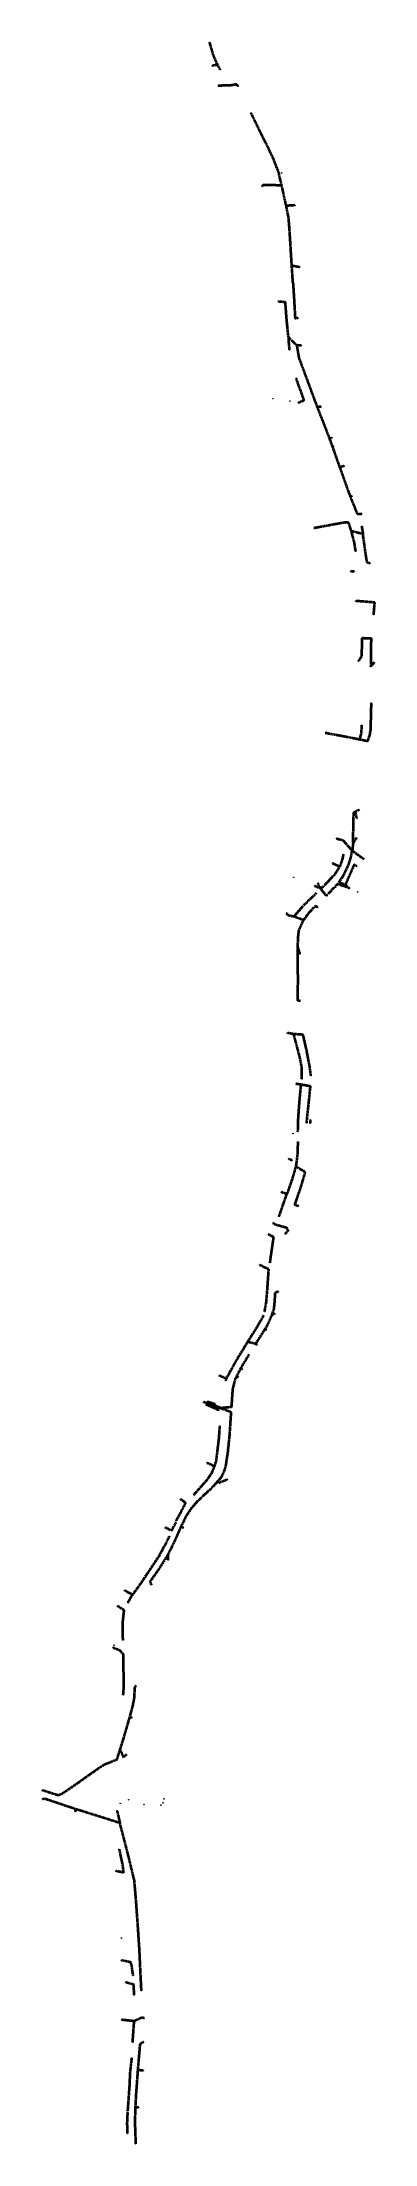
# Model space of a CAD drawing. Header units: metres. Extents: x 105154 to 106161, y 111782 to 118124.
import ezdxf

# ---------------------------------------------------------------- set-up
doc = ezdxf.new("R2010")
doc.units = ezdxf.units.M
doc.linetypes.add('DASHED', pattern=[1.524, 1.27, -0.254])
doc.layers.add('36-RH-SAN-COLECTOR-PROY', color=6, linetype='DASHED', lineweight=35)
doc.layers.add('36-RH-SAN-POZOS', color=216, linetype='CONTINUOUS', lineweight=13)

# ---------------------------------------------------------------- blocks, each defined once
blk = doc.blocks.new('POZO_SAN')
for p, q in [((-0.5, 0), (0.5, 0)), ((0, -0.5), (0, 0.5))]:
    blk.add_line(p, q)
blk.add_circle((0, 0), 0.7)

msp = doc.modelspace()

# ---------------------------------------------------------------- linework, layer by layer
at = {"layer": '36-RH-SAN-COLECTOR-PROY'}
for points in [[(105672.4698, 118083.801), (105661.1597, 118123.1168)], [(105685.0107, 118055.2362), (105672.4698, 118083.801)], [(105685.0107, 118055.2362), (105668.9646, 118052.3699)], [(105693.1503, 118040.8311), (105685.0107, 118055.2362)], [(105723.2099, 117992.7562), (105686.783, 117992.2797)], [(105742.651, 117996.185), (105723.2099, 117992.7562)], [(105747.013, 117990.718), (105742.651, 117996.185)], [(105806.9394, 117867.6064), (105786.2309, 117910.2313)], [(105828.7576, 117822.6179), (105806.9394, 117867.6064)], [(105828.7576, 117822.6179), (105851.9626, 117774.1736)], [(105851.9626, 117774.1736), (105870.1499, 117727.3634)], [(105878.9323, 117691.4166), (105870.1455, 117727.3934)], [(105823.1505, 117692.3971), (105819.0435, 117689.0964)], [(105878.9323, 117691.4166), (105823.1505, 117692.3971)], [(105892.5246, 117629.8569), (105878.9323, 117691.4166)], [(105918.7738, 117631.4806), (105892.5246, 117629.8569)], [(105899.577, 117595.5492), (105892.5246, 117629.8569)], [(105902.3176, 117561.8592), (105899.577, 117595.5492)], [(105906.22, 117500.82), (105902.3176, 117561.8592)], [(105909.3368, 117449.974), (105906.22, 117500.82)], [(105909.3368, 117449.974), (105932.815, 117445.7477)], [(105912.7104, 117398.4432), (105909.3368, 117449.974)], [(105912.7104, 117398.4432), (105916.1, 117347.49)], [(105868.1814, 117341.9293), (105889.894, 117339.912)], [(105893.9164, 117286.1855), (105889.894, 117339.912)], [(105916.1, 117347.49), (105919.18, 117290.05)], [(105899.3061, 117233.2313), (105893.9164, 117286.1855)], [(105927.81, 117290.92), (105919.18, 117290.05)], [(105925.26, 117208.23), (105899.3061, 117233.2313)], [(105902.75, 117195.42), (105899.5262, 117230.7712)], [(105937.7048, 117208.8838), (105925.26, 117208.23)], [(105931.6303, 117170.7655), (105925.26, 117208.23)], [(105958.581, 117098.6341), (105931.6303, 117170.7655)], [(105946.5326, 117043.4878), (105922.5138, 117109.3979)], [(105986.6864, 117022.8907), (105958.581, 117098.6341)], [(105928.701, 117036.2579), (105946.5326, 117043.4878)], [(106007.617, 116969.8502), (105986.6864, 117022.8907)], [(105997.0651, 117023.1379), (105986.6892, 117022.8949)], [(106023.5404, 116928.2002), (106007.5, 116970.42)], [(106023.5404, 116928.2002), (106031.0519, 116930.2591)], [(106032.07, 116905.17), (106023.5404, 116928.2002)], [(106054.87, 116840.91), (106032.07, 116905.17)], [(106035.197, 116903.483), (106032.07, 116905.17)], [(106067.3915, 116845.1222), (106054.869, 116840.907)], [(106073.0451, 116790.416), (106054.87, 116840.91)], [(106086.79, 116752.233), (106073.0451, 116790.416)], [(106090.4363, 116753.3812), (106086.79, 116752.23)], [(106107.8677, 116699.9529), (106086.79, 116752.23)], [(106107.8677, 116699.9529), (106120.7059, 116700.8944)], [(106065.0051, 116673.6197), (105976.221, 116657.31)], [(106080.7939, 116674.9701), (106064.6083, 116673.5701)], [(106089.5376, 116648.0967), (106080.7939, 116674.9701)], [(106098.468, 116614.0637), (106089.5376, 116648.0967)], [(106124.3289, 116639.5738), (106089.5376, 116648.0967)], [(106120.382, 116662.9203), (106124.3289, 116639.5738)], [(106132.7954, 116580.0573), (106124.3289, 116639.5738)], [(106102.63, 116587.76), (106098.468, 116614.0637)], [(106137.16, 116552.81), (106132.7954, 116580.0573)], [(106097.7529, 116526.1466), (106086.8135, 116527.0584)], [(106145.6356, 116551.6703), (106137.164, 116552.814)], [(106160.19, 116432.9), (106102.5311, 116437.7489)], [(106157.0161, 116396.7476), (106160.19, 116432.9)], [(106121.2979, 116271.8053), (106121.763, 116326.2031)], [(106121.763, 116326.2031), (106149.7834, 116325.0708)], [(106149.5691, 116300.1645), (106149.7834, 116325.0708)], [(106111.6798, 116256.5796), (106121.2979, 116271.8053)], [(106158.5505, 116251.8707), (106147.4908, 116239.5669)], [(106149.1994, 116249.5608), (106147.4908, 116239.5669)], [(106149.1994, 116249.5608), (106149.5691, 116300.1645)], [(106149.0361, 116129.8303), (106146.93, 116050.11)], [(106120.2525, 116062.6105), (106118.8084, 116039.7606)], [(106083.1122, 116025.6645), (106009.647, 116039.356)], [(106113.9896, 116019.3649), (106083.1122, 116025.6645)], [(106118.8084, 116039.7606), (106113.9896, 116019.3649)], [(106138.14, 116014.39), (106113.9896, 116019.3649)], [(106143.7917, 116031.3653), (106138.14, 116014.39)], [(106146.925, 116050.113), (106143.7917, 116031.3653)], [(106095.5054, 115752.9892), (106096.535, 115799.468)], [(106101.52, 115801.63), (106096.54, 115799.47)], [(106112.7003, 115807.5132), (106101.52, 115801.63)], [(106106.3019, 115782.2262), (106101.52, 115801.63)], [(106094.4805, 115706.7176), (106095.5054, 115752.9892)], [(106044.3957, 115721.0619), (106063.4678, 115716.1699)], [(106064.83, 115672.91), (106061.78, 115657.99)], [(106063.4678, 115716.1699), (106091.7744, 115684.1571)], [(106088.9433, 115667.3519), (106091.7744, 115684.1571)], [(106094.4805, 115706.7176), (106091.7744, 115684.1571)], [(106128.18, 115657.67), (106091.7744, 115684.1571)], [(106104.1322, 115722.9784), (106094.4805, 115706.7176)], [(106038.8793, 115612.6553), (106017.3946, 115589.4712)], [(106054.1354, 115635.753), (106032.5491, 115646.163)], [(106041.0443, 115614.93), (106054.1354, 115635.753)], [(106052.3891, 115589.7211), (106065.9885, 115610.1773)], [(106061.78, 115657.99), (106054.1354, 115635.753)], [(106065.9885, 115610.1773), (106081.4038, 115643.0485)], [(106097.4531, 115641.9641), (106070.9425, 115581.7739)], [(106081.4038, 115643.0485), (106088.9433, 115667.3519)], [(106105.5021, 115637.4971), (106097.4531, 115641.9641)], [(105983.034, 115555.7393), (105945.1478, 115519.4249)], [(105991.3432, 115572.5844), (105978.796, 115577.7718)], [(105997.0293, 115569.1218), (105988.2691, 115585.8765)], [(106017.3946, 115589.4712), (105997.0293, 115569.1218)], [(106013.46, 115548.25), (105997.0293, 115569.1218)], [(106048.3419, 115584.3288), (106013.46, 115548.25)], [(106048.3419, 115584.3288), (106062.4, 115579.38)], [(106052.3891, 115589.7211), (106070.9425, 115581.7739)], [(106062.4, 115579.38), (106084.0424, 115571.6749)], [(106070.9165, 115581.7642), (106075.338, 115578.746)], [(105899.4225, 115488.5795), (105892.741, 115495.198)], [(105915.5936, 115485.08), (105899.4208, 115488.5809)], [(105942.4096, 115516.705), (105915.5936, 115485.08)], [(105944.8492, 115475.0767), (105915.5936, 115485.08)], [(105959.89, 115495.89), (105944.8492, 115475.0767)], [(105981.5816, 115518.2573), (105959.8861, 115495.8913)], [(105981.58, 115518.26), (105986.24, 115513.11)], [(105927.8059, 115394.348), (105928.2788, 115421.6311)], [(105928.2788, 115421.6311), (105931.2389, 115444.8006)], [(105931.2389, 115444.8006), (105944.8492, 115475.0767)], [(105927.18, 115310.59), (105927.8059, 115394.348)], [(105933.9485, 115373.0449), (105927.8059, 115394.348)], [(105927.18, 115310.59), (105926.77, 115232.09)], [(105934.1308, 115231.3642), (105926.77, 115232.09)], [(105915.2285, 115130.9086), (105895.6469, 115134.5387)], [(105943.5207, 115128.9392), (105915.2285, 115130.9086)], [(105934.1276, 115059.38), (105915.2285, 115130.9086)], [(105954.2215, 115081.6637), (105943.5207, 115128.9392)], [(105939.7411, 115029.4518), (105934.1276, 115059.38)], [(105963.42, 115033.86), (105954.2215, 115081.6637)], [(105937.5928, 114978.315), (105921.5318, 114980.716)], [(105933.1, 114932.5), (105937.5928, 114978.315)], [(105965.8631, 114973.2535), (105937.5928, 114978.315)], [(105939.51, 114995.53), (105939.7411, 115029.4518)], [(105960.8238, 114924.6413), (105965.8542, 114973.2659)], [(105967.175, 115005.6679), (105963.42, 115033.86)], [(105929.0796, 114877.9953), (105933.1, 114932.5)], [(105955.6719, 114876.8624), (105960.8238, 114924.6413)], [(105927.91, 114837.1536), (105929.0796, 114877.9953)], [(105954.502, 114862.7823), (105955.6719, 114876.8624)], [(105965.4059, 114872.2898), (105964.2217, 114861.7442)], [(105927.4074, 114805.6809), (105926.2872, 114771.1332)], [(105900.1988, 114754.7726), (105909.8748, 114750.2713)], [(105921.239, 114731.1996), (105909.9728, 114692.8224)], [(105923.5604, 114746.7466), (105921.239, 114731.1996)], [(105949.3507, 114715.125), (105921.239, 114731.1996)], [(105926.2872, 114771.1332), (105923.5656, 114746.7546)], [(105909.9728, 114692.8224), (105894.1315, 114647.9218)], [(105936.1581, 114669.8462), (105928.9109, 114648.8732)], [(105949.3507, 114715.125), (105936.1581, 114669.8462)], [(105871.0017, 114581.1069), (105894.1398, 114647.9483)], [(105894.1681, 114647.9396), (105877.5832, 114654.1758)], [(105928.9109, 114648.8732), (105917.6875, 114616.3969)], [(105917.6877, 114616.3968), (105928.601, 114612.9582)], [(105861.8882, 114555.15), (105851.4936, 114560.9865)], [(105894.7185, 114546.0147), (105861.8882, 114555.15)], [(105898.6744, 114538.1909), (105889.0703, 114528.012)], [(105898.6744, 114538.1909), (105894.7185, 114546.0147)], [(105854.6985, 114518.8454), (105838.1742, 114526.6244)], [(105843.6, 114441.3434), (105854.6985, 114518.8454)], [(105839.7584, 114421.3018), (105812.3153, 114434.195)], [(105834.96, 114352.53), (105839.7584, 114421.3018)], [(105832.3, 114321.67), (105834.96, 114352.53)], [(105858.6774, 114350.9935), (105856.6563, 114322.4194)], [(105868.1398, 114353.5623), (105858.6774, 114350.9935)], [(105823.6897, 114281.6028), (105802.4548, 114244.8903)], [(105827.22, 114294.31), (105832.3, 114321.67)], [(105848.1965, 114282.7112), (105835.0842, 114252.2886)], [(105854.654, 114301.255), (105848.1965, 114282.7112)], [(105857.8087, 114287.8888), (105848.1965, 114282.7112)], [(105856.6563, 114322.4194), (105854.65, 114301.26)], [(105802.4548, 114244.8903), (105775.3761, 114201.992)], [(105826.7206, 114239.0477), (105799.8283, 114196.4505)], [(105835.079, 114252.287), (105826.7206, 114239.0477)], [(105832.5332, 114239.009), (105826.7206, 114239.0477)], [(105775.3761, 114201.992), (105741.5577, 114146.8396)], [(105779.2389, 114163.7227), (105753.67, 114121.09)], [(105799.8283, 114196.4505), (105775.3761, 114201.992)], [(105803.2895, 114193.7697), (105799.8283, 114196.4505)], [(105689.9057, 114101.5528), (105711.2184, 114092.0761)], [(105711.2221, 114092.0741), (105709.3928, 114085.5297)], [(105741.5577, 114146.8396), (105712.3493, 114094.1761)], [(105731.2818, 114060.3264), (105739.532, 114092.8123)], [(105753.67, 114121.09), (105739.532, 114092.8123)], [(105747.2294, 114098.5244), (105739.5334, 114092.8111)], [(105759.4077, 114120.0941), (105753.67, 114121.09)], [(105655.3525, 114022.7837), (105676.9782, 114015.209)], [(105727.4599, 114006.5371), (105731.2818, 114060.3264)], [(105653.0165, 114016.6893), (105641.9894, 114021.4252)], [(105688.907, 113995.8054), (105650.7418, 114012.6711)], [(105693.6832, 114003.3772), (105653.1672, 114017.9651)], [(105683.6875, 114005.5585), (105653.7978, 114016.3546)], [(105726.2618, 113990.1802), (105684.1834, 114005.4052)], [(105693.6832, 114003.3772), (105727.4599, 114006.5371)], [(105721.75, 113921.41), (105726.2618, 113990.1802)], [(105680.9228, 113841.6324), (105689.3405, 113909.7153)], [(105689.3376, 113909.6837), (105691.9377, 113948.4747)], [(105716.4667, 113870.4904), (105721.75, 113921.41)], [(105652.6353, 113837.9013), (105675.849, 113827.7964)], [(105675.8474, 113827.7926), (105680.9228, 113841.6324)], [(105710.37, 113829.38), (105716.4667, 113870.4904)], [(105613.3133, 113741.1), (105653.2958, 113785.9306)], [(105653.2958, 113785.9306), (105667.6129, 113806.9352)], [(105667.6129, 113806.9352), (105675.8474, 113827.7926)], [(105672.7398, 113767.1755), (105684.9032, 113781.2084)], [(105684.9032, 113781.2084), (105697.1418, 113795.4714)], [(105689.8164, 113778.0145), (105685.6885, 113780.5672)], [(105689.8164, 113778.0145), (105713.987, 113787.302)], [(105697.1418, 113795.4714), (105705.9173, 113813.3054)], [(105705.9173, 113813.3054), (105710.37, 113829.38)], [(105560.6606, 113663.1738), (105588.8137, 113716.3643)], [(105588.8137, 113716.3643), (105573.0604, 113727.6312)], [(105607.2408, 113702.0388), (105624.6044, 113721.9072)], [(105624.6044, 113721.9072), (105672.7398, 113767.1755)], [(105545.7179, 113633.21), (105526.8158, 113641.8876)], [(105558.5294, 113657.481), (105545.5655, 113632.8785)], [(105556.4097, 113602.7171), (105575.65, 113646.8)], [(105575.646, 113646.801), (105580.886, 113641.102)], [(105575.65, 113646.8), (105592.6543, 113680.2102)], [(105592.6543, 113680.2102), (105607.2408, 113702.0388)], [(105509.7912, 113559.3894), (105524.6682, 113586.7637)], [(105538.6852, 113615.5815), (105524.6682, 113586.7637)], [(105535.2245, 113560.293), (105556.4097, 113602.7171)], [(105509.7912, 113559.3894), (105477.28, 113510.5)], [(105481.0984, 113479.0947), (105508.2695, 113517.3153)], [(105508.2695, 113517.3153), (105535.2245, 113560.293)], [(105535.603, 113544.692), (105535.2245, 113560.293)], [(105427.6471, 113439.3916), (105404.1855, 113451.9698)], [(105447.27, 113466.14), (105427.6471, 113439.3916)], [(105477.28, 113510.5), (105447.27, 113466.14)], [(105477.28, 113510.5), (105447.27, 113466.14)], [(105481.0984, 113479.0947), (105484.3873, 113469.7659)], [(105402.62, 113392.4), (105382.5942, 113405.5199)], [(105398.2181, 113352.9403), (105402.618, 113392.4003)], [(105414.1662, 113415.7516), (105427.6471, 113439.3916)], [(105399.1713, 113302.8173), (105398.2181, 113352.9403)], [(105369.011, 113280.4952), (105388.5278, 113272.5991)], [(105388.5278, 113272.5991), (105400.4407, 113258.7813)], [(105400.99, 113212.37), (105400.4407, 113258.7813)], [(105401.7265, 113162.0905), (105400.99, 113212.37)], [(105399.9213, 113137.2222), (105401.7265, 113162.0905)], [(105434.1, 113159.2), (105432.2357, 113125.8703)], [(105437.6396, 113164.7995), (105434.1025, 113159.1992)], [(105427.7572, 113103.9318), (105417.6421, 113066.3354)], [(105432.2357, 113125.8703), (105427.7572, 113103.9318)], [(105417.6421, 113066.3354), (105399.2465, 113003.2088)], [(105425.758, 113069.708), (105417.6421, 113066.3354)], [(105388.4454, 112969.232), (105379.5286, 112941.2799)], [(105399.2465, 113003.2088), (105388.4454, 112969.232)], [(105388.4454, 112969.232), (105391.7735, 112968.2574)], [(105391.7735, 112968.2574), (105400.259, 112949.6005)], [(105409.4502, 112957.1481), (105400.259, 112949.6005)], [(105299.6522, 112897.637), (105261.8515, 112870.863)], [(105325.3363, 112915.6234), (105299.6522, 112897.637)], [(105342.4865, 112926.5772), (105325.3363, 112915.6234)], [(105379.5286, 112941.2799), (105342.4865, 112926.5772)], [(105160.8385, 112824.4546), (105154.439, 112820.918)], [(105203.5462, 112834.0028), (105154.9963, 112849.4318)], [(105210.3752, 112807.83), (105160.8385, 112824.4546)], [(105216.7942, 112839.8859), (105203.5462, 112834.0028)], [(105261.8515, 112870.863), (105216.7942, 112839.8859)], [(105255.2034, 112792.7856), (105210.3752, 112807.83)], [(105331.5667, 112768.9395), (105255.2034, 112792.7856)], [(105255.818, 112785.167), (105255.2034, 112792.7856)], [(105390.2383, 112750.5299), (105331.5667, 112768.9395)], [(105380.9164, 112787.7739), (105389.8464, 112750.4267)], [(105401.8114, 112704.7075), (105389.8464, 112750.4267)], [(105417.0383, 112645.8082), (105401.8114, 112704.7075)], [(105387.1317, 112671.5264), (105397.63, 112623.5)], [(105433.4516, 112577.9311), (105416.573, 112647.5737)], [(105400.19, 112601.45), (105377.2773, 112605.657)], [(105397.63, 112623.5), (105400.19, 112601.45)], [(105438.1, 112524.28), (105433.4516, 112577.9311)], [(105444.1766, 112440.0635), (105438.1, 112524.28)], [(105448.92, 112368.45), (105444.1766, 112440.0635)], [(105422.0108, 112330.9599), (105394.4225, 112336.0644)], [(105425.4782, 112321.0752), (105422.0126, 112330.9557)], [(105429.7478, 112290.9275), (105425.4782, 112321.0752)], [(105452.1992, 112298.344), (105448.92, 112368.45)], [(105452.1992, 112298.344), (105448.92, 112368.45)], [(105431.7973, 112262.934), (105407.4339, 112269.9486)], [(105432.7357, 112232.0865), (105431.7973, 112262.934)], [(105454.86, 112245.16), (105452.1992, 112298.344)], [(105432.95, 112152.81), (105395.3412, 112156.7572)], [(105428.37, 112089.31), (105432.95, 112152.81)], [(105455.6663, 112163.41), (105432.948, 112152.81)], [(105462.7379, 112161.9073), (105455.6663, 112163.41)], [(105450.1, 112083.38), (105443.4677, 112005.1378)], [(105460.9233, 112089.8619), (105450.1, 112083.38)], [(105419.943, 111997.6755), (105418.274, 111956.448)], [(105425.0288, 112041.8424), (105419.943, 111997.6755)], [(105443.4677, 112005.1378), (105438.34, 111934.27)], [(105460.2048, 112003.8309), (105443.4815, 112005.1365)], [(105418.274, 111956.448), (105412.699, 111881.5046)], [(105438.34, 111934.27), (105435.972, 111891.5274)], [(105412.4202, 111877.6647), (105410.9829, 111844.6244)], [(105435.9663, 111891.5615), (105434.74, 111848.4)], [(105445.9121, 111893.1804), (105435.972, 111891.5274)], [(105410.9829, 111844.6244), (105412.1152, 111814.4076)], [(105434.74, 111848.4), (105437.16, 111783.15)]]:
    msp.add_lwpolyline(points, dxfattribs=at)

# ---------------------------------------------------------------- block references
at = {"layer": '36-RH-SAN-POZOS'}
for p, rotation in [((105661.1597, 118123.1168), 295), ((105661.1597, 118123.1168), 196.2), ((105672.4698, 118083.801), 295), ((105668.9646, 118052.3699), 295), ((105685.0107, 118055.2362), 295), ((105693.1503, 118040.8311), 30.9), ((105693.1503, 118040.8311), 295), ((105686.783, 117992.2797), 295), ((105723.2099, 117992.7562), 295), ((105742.651, 117996.185), 295), ((105747.013, 117990.718), 36.8), ((105747.013, 117990.718), 295), ((105786.2309, 117910.2313), 295), ((105786.2309, 117910.2313), 204.8), ((105806.9394, 117867.6064), 295), ((105828.7576, 117822.6179), 279), ((105851.9626, 117774.1736), 279), ((105870.1499, 117727.3634), 279), ((105878.4993, 117729.4065), 279), ((105819.0435, 117689.0964), 279), ((105823.1505, 117692.3971), 279), ((105878.9323, 117691.4166), 279), ((105892.5246, 117629.8569), 279), ((105899.577, 117595.5492), 279), ((105918.7972, 117631.5181), 279), ((105902.3176, 117561.8592), 279), ((105906.22, 117500.82), 279), ((105909.3368, 117449.974), 279), ((105932.815, 117445.7477), 279), ((105912.7104, 117398.4432), 279), ((105868.1814, 117341.9293), 279), ((105889.894, 117339.912), 279), ((105916.096, 117347.487), 279), ((105893.9164, 117286.1855), 279), ((105919.181, 117290.053), 279), ((105927.81, 117290.92), 279), ((105899.3061, 117233.2313), 279), ((105902.746, 117195.416), 279), ((105902.746, 117195.416), 4.7), ((105902.746, 117195.416), 4.7), ((105902.746, 117195.416), 4.7), ((105902.746, 117195.416), 4.7), ((105925.26, 117208.23), 279), ((105937.7048, 117208.8838), 279), ((105937.7048, 117208.8838), 95.2), ((105931.6303, 117170.7655), 279), ((105922.4978, 117109.3292), 202.1), ((105922.5138, 117109.3979), 279), ((105958.581, 117098.6341), 279), ((105852.59, 117048.34), 279), ((105904.0504, 117040.8698), 279), ((105928.701, 117036.2579), 279), ((105946.5326, 117043.4878), 279), ((105986.6893, 117022.8919), 290), ((105997.0651, 117023.1379), 290), ((105997.068, 117023.2168), 94.5), ((106007.617, 116969.8502), 290), ((106023.54, 116928.2), 290), ((106031.0519, 116930.2591), 290), ((106032.07, 116905.17), 290), ((106035.197, 116903.483), 290), ((106054.869, 116840.907), 290), ((106067.3915, 116845.1222), 290), ((106073.0451, 116790.416), 290), ((106086.79, 116752.233), 290), ((106091.2789, 116753.7748), 290), ((106107.8677, 116699.9529), 290), ((106120.7059, 116700.8944), 290), ((106064.6083, 116673.5701), 270), ((106080.7939, 116674.9701), 270), ((106089.5376, 116648.0967), 270), ((106120.382, 116662.9203), 191.4), ((106120.382, 116662.9203), 270), ((106124.3289, 116639.5738), 270), ((106098.468, 116614.0637), 270), ((106102.632, 116587.761), 6), ((106102.632, 116587.761), 270), ((106132.7954, 116580.0573), 270), ((106086.8135, 116527.0584), 270), ((106097.7529, 116526.1466), 82.7), ((106097.7529, 116526.1466), 270), ((106137.164, 116552.814), 270), ((106145.6356, 116551.6703), 82.7), ((106145.6356, 116551.6703), 270), ((106102.5311, 116437.7489), 270), ((106160.19, 116432.9), 270), ((106157.0161, 116396.7476), 354.4), ((106157.0161, 116396.7476), 270), ((106121.763, 116326.2031), 270), ((106149.7834, 116325.0708), 270), ((106111.6798, 116256.5796), 270), ((106121.2979, 116271.8053), 270), ((106149.1994, 116249.5608), 266), ((106149.5691, 116300.1645), 270), ((106158.5505, 116251.8707), 266), ((106147.4908, 116239.5669), 266), ((106149.0361, 116129.8303), 266), ((106149.0361, 116129.8303), 178.9), ((106149.0361, 116129.8303), 178.9), ((106149.0361, 116129.8303), 178.9), ((106149.0361, 116129.8303), 178.9), ((106120.2525, 116062.6105), 175.8), ((106120.2525, 116062.6105), 266), ((106083.1122, 116025.6645), 266), ((106113.9896, 116019.3649), 266), ((106118.8084, 116039.7606), 266), ((106138.143, 116014.394), 266), ((106143.7917, 116031.3653), 266), ((106146.925, 116050.113), 266), ((106096.535, 115799.468), 245), ((106101.523, 115801.635), 245), ((106112.7028, 115807.518), 245), ((106095.5054, 115752.9892), 245), ((106106.3019, 115782.2262), 245), ((106044.4026, 115721.052), 245), ((106063.4678, 115716.1699), 245), ((106064.83, 115672.91), 245), ((106064.9481, 115672.8621), 168), ((106091.7744, 115684.1571), 245), ((106094.4805, 115706.7176), 245), ((106104.1322, 115722.9784), 245), ((106032.5491, 115646.163), 245), ((106038.8793, 115612.6553), 132), ((106038.8793, 115612.6553), 245), ((106041.0443, 115614.93), 326.1), ((106041.0443, 115614.93), 245), ((106054.1354, 115635.753), 245), ((106061.78, 115657.99), 245), ((106065.9885, 115610.1773), 245), ((106081.4038, 115643.0485), 245), ((106088.9433, 115667.3519), 245), ((106097.4531, 115641.9641), 245), ((106105.5021, 115637.4971), 245), ((105915.291, 115604.058), 66.3), ((105978.7996, 115577.7749), 245), ((105983.034, 115555.7393), 132.5), ((105983.034, 115555.7393), 132.5), ((105983.034, 115555.7393), 132.5), ((105983.034, 115555.7393), 132.5), ((105983.034, 115555.7393), 245), ((105988.2691, 115585.8765), 245), ((105991.3432, 115572.5844), 245), ((105991.3432, 115572.5844), 69.7), ((105997.0293, 115569.1218), 245), ((106013.464, 115548.253), 245), ((106017.3946, 115589.4712), 245), ((106048.3419, 115584.3288), 245), ((106052.3891, 115589.7211), 245), ((106062.4, 115579.38), 245), ((106070.9425, 115581.7739), 245), ((106075.338, 115578.746), 245), ((106084.0424, 115571.6749), 245), ((106108.12, 115560.07), 245), ((105899.4208, 115488.5809), 245), ((105915.5936, 115485.08), 245), ((105942.4096, 115516.705), 245), ((105959.8861, 115495.8913), 240.9), ((105981.58, 115518.26), 245), ((105986.24, 115513.11), 40), ((105986.24, 115513.11), 245), ((105931.2389, 115444.8006), 275), ((105944.8492, 115475.0767), 245), ((105927.8059, 115394.348), 275), ((105933.9485, 115373.0449), 275), ((105927.18, 115310.59), 275), ((105926.77, 115232.09), 275), ((105934.1308, 115231.3642), 275), ((105895.6469, 115134.5387), 275), ((105915.2285, 115130.9086), 275), ((105943.5207, 115128.9392), 275), ((105934.1276, 115059.376), 275), ((105954.2215, 115081.6637), 275), ((105937.5928, 114978.315), 267), ((105939.505, 114995.534), 267), ((105939.505, 114995.534), 358.9), ((105939.7411, 115029.4518), 267), ((105963.416, 115033.863), 267), ((105965.8631, 114973.2535), 267), ((105967.175, 115005.6679), 6.7), ((105967.175, 115005.6679), 267), ((105933.1, 114932.5), 267), ((105960.8238, 114924.6413), 267), ((105929.08, 114878.0002), 267), ((105954.4964, 114862.7849), 356.3), ((105954.502, 114862.7823), 267), ((105955.6719, 114876.8624), 267), ((105964.2217, 114861.7442), 267), ((105965.4059, 114872.2898), 267), ((105912.9884, 114831.1262), 75.9), ((105912.9884, 114831.1262), 264), ((105927.4074, 114805.6809), 264), ((105927.4074, 114805.6809), 177.6), ((105927.91, 114837.1536), 264), ((105927.91, 114837.1536), 358.5), ((105900.1988, 114754.7726), 264), ((105909.8748, 114750.2713), 64.3), ((105909.8748, 114750.2713), 264), ((105923.5604, 114746.7466), 264), ((105925.2, 114746.287), 74), ((105926.2872, 114771.1332), 264), ((105909.9728, 114692.8224), 264), ((105936.1581, 114669.8462), 264), ((105949.3507, 114715.125), 264), ((105877.5831, 114654.1758), 264), ((105881.3322, 114618.943), 250.7), ((105894.1398, 114647.9483), 264), ((105917.67, 114616.4037), 264), ((105928.601, 114612.9582), 264), ((105928.9109, 114648.8732), 264), ((105861.8882, 114555.15), 264), ((105871.0017, 114581.1069), 341.1), ((105871.0017, 114581.1069), 264), ((105894.7185, 114546.0147), 264), ((105898.6744, 114538.1909), 264), ((105838.1742, 114526.6244), 264), ((105854.6985, 114518.8454), 264), ((105889.083, 114527.99), 320.4), ((105889.092, 114527.9989), 264), ((105812.3115, 114434.1968), 264), ((105839.7584, 114421.3018), 264), ((105843.6, 114441.3434), 352.7), ((105843.6, 114441.3434), 264), ((105834.9483, 114352.5224), 250), ((105868.1398, 114353.5623), 250), ((105823.6897, 114281.6028), 150.6), ((105823.6897, 114281.6028), 250), ((105827.222, 114294.309), 250), ((105827.222, 114294.309), 349.5), ((105832.3, 114321.67), 250), ((105848.1965, 114282.7112), 250), ((105854.654, 114301.255), 250), ((105856.6563, 114322.4194), 250), ((105857.8087, 114287.8888), 250), ((105802.4548, 114244.8903), 250), ((105826.7206, 114239.0477), 250), ((105832.5577, 114238.9937), 250), ((105835.079, 114252.287), 250), ((105775.3761, 114201.992), 250), ((105779.2389, 114163.7227), 151.5), ((105779.2389, 114163.7227), 250), ((105799.8283, 114196.4505), 250), ((105803.6782, 114193.3823), 250), ((105689.9057, 114101.5528), 250), ((105709.3928, 114085.5297), 250), ((105709.3928, 114085.5297), 342.2), ((105711.2184, 114092.0761), 250), ((105739.532, 114092.8123), 250), ((105741.5577, 114146.8396), 250), ((105753.67, 114121.09), 250), ((105759.4154, 114120.1005), 250), ((105655.3679, 114022.7825), 257), ((105731.2818, 114060.3264), 250), ((105650.7418, 114012.6711), 257), ((105653.1645, 114017.966), 257), ((105653.7978, 114016.3546), 257), ((105676.9782, 114015.209), 72.7), ((105676.9782, 114015.209), 257), ((105683.6875, 114005.5585), 257), ((105688.9356, 113995.9187), 68.6), ((105688.915, 113995.7974), 257), ((105693.6832, 114003.3772), 257), ((105726.2618, 113990.1802), 257), ((105727.4599, 114006.5371), 257), ((105689.3376, 113909.6837), 257), ((105691.9377, 113948.4747), 257), ((105691.8623, 113948.5131), 179.9), ((105721.747, 113921.412), 257), ((105652.7167, 113837.8658), 257), ((105680.9228, 113841.6324), 257), ((105716.4667, 113870.4904), 257), ((105653.2958, 113785.9306), 243), ((105667.6129, 113806.9352), 243), ((105675.849, 113827.7964), 257), ((105684.9032, 113781.2084), 243), ((105689.8164, 113778.0145), 243), ((105697.1418, 113795.4714), 243), ((105710.365, 113829.375), 257), ((105713.9876, 113787.3042), 243), ((105573.0604, 113727.6312), 243), ((105588.8151, 113716.3628), 243), ((105613.3133, 113741.1), 321.4), ((105613.3133, 113741.1), 243), ((105624.6044, 113721.9072), 243), ((105672.7398, 113767.1755), 243), ((105526.8158, 113641.8876), 243), ((105558.5294, 113657.481), 152.4), ((105558.5294, 113657.481), 243), ((105560.6606, 113663.1738), 243), ((105560.6606, 113663.1738), 334.5), ((105575.646, 113646.801), 243), ((105580.8087, 113641.1601), 243), ((105592.6543, 113680.2102), 243), ((105607.2408, 113702.0388), 243), ((105524.6682, 113586.7637), 243), ((105538.6852, 113615.5815), 243), ((105538.6817, 113615.5873), 154.8), ((105545.7179, 113633.21), 243), ((105556.4097, 113602.7171), 243), ((105508.2695, 113517.3153), 243), ((105509.7912, 113559.3894), 243), ((105535.2245, 113560.293), 243), ((105535.5998, 113544.698), 243), ((105404.1855, 113451.9698), 279), ((105447.274, 113466.142), 243), ((105477.281, 113510.497), 243), ((105481.0984, 113479.0947), 243), ((105484.3873, 113469.7659), 243), ((105382.5942, 113405.5199), 279), ((105402.62, 113392.4), 279), ((105414.1662, 113415.7516), 328.6), ((105414.1662, 113415.7516), 279), ((105427.6471, 113439.3916), 279), ((105398.2181, 113352.9403), 279), ((105369.011, 113280.4952), 279), ((105371.916, 113287.1548), 64.9), ((105371.916, 113287.1548), 279), ((105388.5278, 113272.5991), 279), ((105399.1713, 113302.8525), 279), ((105399.1713, 113302.8525), 0.6), ((105400.4407, 113258.7813), 279), ((105400.99, 113212.37), 279), ((105399.9213, 113137.2222), 279), ((105399.9213, 113137.2222), 356), ((105401.7265, 113162.0905), 279), ((105434.099, 113159.203), 279), ((105437.6377, 113164.7976), 279), ((105427.7572, 113103.9318), 279), ((105432.2357, 113125.8703), 279), ((105417.6421, 113066.3354), 279), ((105425.758, 113069.708), 279), ((105388.4454, 112969.232), 340), ((105391.7735, 112968.2574), 340), ((105399.2465, 113003.2088), 340), ((105400.259, 112949.6005), 340), ((105409.4502, 112957.1481), 340), ((105409.5373, 112957.1385), 127.6), ((105299.6522, 112897.637), 340), ((105325.3363, 112915.6234), 340), ((105342.4865, 112926.5772), 340), ((105379.5286, 112941.2799), 340), ((105154.9963, 112849.4318), 340), ((105160.8385, 112824.4546), 340), ((105203.5462, 112834.0028), 340), ((105216.7942, 112839.8859), 340), ((105261.8515, 112870.863), 340), ((105416.15, 112821.03), 340), ((105522.976, 112823.676), 340), ((105522.9825, 112823.674), 164.7), ((105210.3752, 112807.83), 340), ((105255.2034, 112792.7856), 340), ((105255.818, 112785.1578), 340), ((105331.5667, 112768.9395), 340), ((105380.9164, 112787.7739), 340), ((105390.54, 112810.3), 340), ((105462.6, 112806.86), 340), ((105513.43, 112804.77), 340), ((105519.72, 112811.7), 340), ((105389.8464, 112750.4267), 340), ((105401.8114, 112704.7075), 340), ((105387.1317, 112671.5264), 290), ((105387.126, 112671.5202), 194.1), ((105417.0383, 112645.8082), 290), ((105377.2773, 112605.657), 290), ((105397.626, 112623.497), 285), ((105400.19, 112601.45), 290), ((105433.4516, 112577.9311), 290), ((105438.1, 112524.28), 290), ((105444.1766, 112440.0635), 290), ((105394.2312, 112403.4042), 79.4), ((105394.2312, 112403.4042), 270), ((105394.4243, 112336.0602), 285), ((105422.0126, 112330.9557), 285), ((105425.4782, 112321.0752), 285), ((105448.924, 112368.453), 290), ((105407.4339, 112269.9486), 270), ((105429.7478, 112290.9275), 8.3), ((105429.7478, 112290.9275), 270), ((105431.7973, 112262.934), 270), ((105452.1992, 112298.344), 270), ((105432.7357, 112232.0865), 1.8), ((105432.7357, 112232.0865), 270), ((105454.8559, 112245.1607), 2.5), ((105454.856, 112245.161), 270), ((105395.3412, 112156.7572), 270), ((105432.948, 112152.81), 270), ((105455.6663, 112163.41), 270), ((105462.7379, 112161.9073), 270), ((105428.37, 112089.31), 357.9), ((105428.365, 112089.31), 270), ((105450.104, 112083.378), 270), ((105460.9281, 112089.8616), 270), ((105419.943, 111997.6755), 270), ((105425.0288, 112041.8424), 173.6), ((105425.0288, 112041.8424), 270), ((105443.4815, 112005.1365), 270), ((105460.2048, 112003.8309), 270), ((105418.274, 111956.448), 270), ((105438.341, 111934.268), 270), ((105412.4202, 111877.6647), 270), ((105435.972, 111891.5274), 270), ((105445.9372, 111893.1813), 270), ((105410.9829, 111844.6244), 270), ((105412.1152, 111814.4076), 270), ((105434.74, 111848.4), 270), ((105437.16, 111783.15), 270)]:
    msp.add_blockref('POZO_SAN', p, dxfattribs=dict(at, rotation=rotation))

doc.saveas('drawing.dxf')
